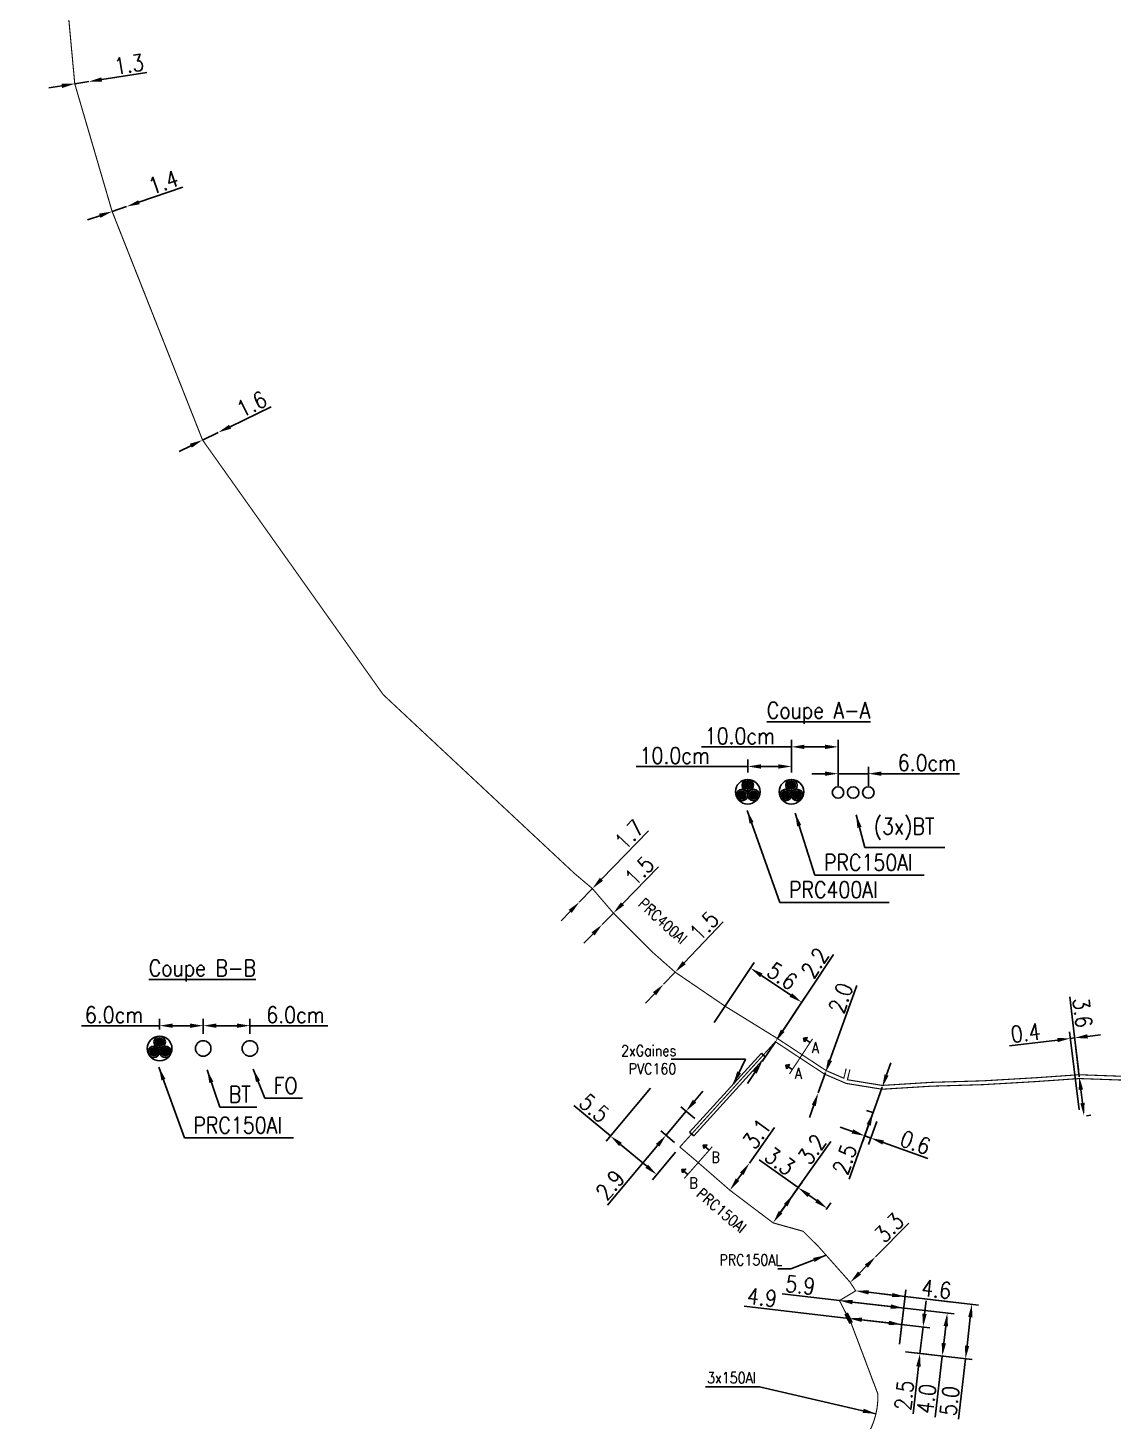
# Model space of a CAD drawing. Header units: millimetres. Extents: x 113190 to 114000, y 149000 to 149995.
# Drawn here: x 113743.1 to 113842.7, y 149480.8 to 149608.7 of the extents above; entities that cross this region are included whole.
import ezdxf
from ezdxf.enums import TextEntityAlignment as Align

# ---------------------------------------------------------------- set-up
doc = ezdxf.new("R2010")
doc.units = ezdxf.units.MM
doc.header["$PDMODE"] = 34
doc.layers.get('0').update_dxf_attribs({"linetype": 'CONTINUOUS'})
doc.layers.get('DEFPOINTS').update_dxf_attribs({"linetype": 'CONTINUOUS'})
for name, color, linetype in [('M_130', 3, 'M_ST_15'), ('M_300', 7, 'CONTINUOUS'), ('M_400', 7, 'CONTINUOUS'), ('M_900', 7, 'CONTINUOUS')]:
    doc.layers.add(name, color=color, linetype=linetype)
doc.styles.get("Standard").update_dxf_attribs({"font": 'romans.shx', "width": 0.85})
doc.linetypes.add('M_ST_15', pattern='A,5,-0.3,["XX",Standard,S=1,R=0,X=0,Y=-0.5],-2.5', length=7.8)
doc.dimstyles.get("Standard").update_dxf_attribs({"dimtxt": 1.5, "dimasz": 1.2, "dimexe": 0.625, "dimexo": 0.625, "dimgap": 0.25, "dimtad": 1, "dimdec": 1, "dimzin": 0, "dimdsep": 46, "dimtxsty": 'Standard', "dimcen": -0.5, "dimadec": 0, "dimazin": 0, "dimtfac": 1, "dimtdec": 1, "dimtmove": 0, "dimatfit": 3, "dimfxl": 0, "dimtolj": 1, "dimtzin": 0, "dimarcsym": 0})

# ---------------------------------------------------------------- blocks, each defined once
blk = doc.blocks.new('*D41')
at = {"layer": 'DEFPOINTS', "color": 0, "linetype": 'Continuous', "transparency": 16777216}
for p in [(113760.57, 149571.55), (113760.57, 149571.55), (113759.13, 149570.85)]:
    blk.add_point(p, dxfattribs=at)
at = {"layer": 'M_130', "color": 0, "linetype": 'Continuous', "lineweight": -2, "transparency": 16777216}
for p, q in [((113761.65, 149572.07), (113765.42, 149573.9)), ((113759.13, 149570.85), (113760.57, 149571.55)), ((113758.05, 149570.33), (113756.97, 149569.81))]:
    blk.add_line(p, q, dxfattribs=at)
at = {"layer": 'M_130', "color": 0, "linetype": 'Continuous', "transparency": 16777216}
for points in [[(113761.56, 149572.25), (113761.74, 149571.89), (113760.57, 149571.55)], [(113757.96, 149570.51), (113758.14, 149570.15), (113759.13, 149570.85)]]:
    blk.add_solid(points, dxfattribs=at)
at = {"layer": 'M_130', "color": 0, "linetype": 'Continuous', "transparency": 16777216, "insert": (113763.64, 149574.15), "char_height": 1.5, "attachment_point": 5, "rotation": 25.8094}
blk.add_mtext('\\A1;1.6', dxfattribs=at)
blk = doc.blocks.new('*D42')
at = {"layer": 'DEFPOINTS', "color": 0, "linetype": 'Continuous', "transparency": 16777216}
for p in [(113750.83, 149591.82), (113752.16, 149592.27), (113752.16, 149592.27)]:
    blk.add_point(p, dxfattribs=at)
at = {"layer": 'M_130', "color": 0, "linetype": 'Continuous', "lineweight": -2, "transparency": 16777216}
for p, q in [((113753.29, 149592.66), (113757.31, 149594.05)), ((113750.83, 149591.82), (113752.16, 149592.27)), ((113749.7, 149591.43), (113748.56, 149591.04))]:
    blk.add_line(p, q, dxfattribs=at)
at = {"layer": 'M_130', "color": 0, "linetype": 'Continuous', "transparency": 16777216}
for points in [[(113749.63, 149591.62), (113749.76, 149591.24), (113750.83, 149591.82)], [(113753.23, 149592.85), (113753.36, 149592.48), (113752.16, 149592.27)]]:
    blk.add_solid(points, dxfattribs=at)
at = {"layer": 'M_130', "color": 0, "linetype": 'Continuous', "transparency": 16777216, "insert": (113755.54, 149594.5), "char_height": 1.5, "attachment_point": 5, "rotation": 19.0045}
blk.add_mtext('\\A1;1.4', dxfattribs=at)
blk = doc.blocks.new('*D43')
at = {"layer": 'DEFPOINTS', "color": 0, "linetype": 'Continuous', "transparency": 16777216}
for p in [(113747.4, 149603.53), (113748.68, 149603.73), (113748.68, 149603.73)]:
    blk.add_point(p, dxfattribs=at)
at = {"layer": 'M_130', "color": 0, "linetype": 'Continuous', "lineweight": -2, "transparency": 16777216}
for p, q in [((113749.87, 149603.92), (113754.01, 149604.56)), ((113746.21, 149603.35), (113745.03, 149603.17)), ((113747.4, 149603.53), (113748.68, 149603.73))]:
    blk.add_line(p, q, dxfattribs=at)
at = {"layer": 'M_130', "color": 0, "linetype": 'Continuous', "transparency": 16777216}
for points in [[(113746.18, 149603.55), (113746.24, 149603.15), (113747.4, 149603.53)], [(113749.84, 149604.12), (113749.9, 149603.72), (113748.68, 149603.73)]]:
    blk.add_solid(points, dxfattribs=at)
at = {"layer": 'M_130', "color": 0, "linetype": 'Continuous', "transparency": 16777216, "insert": (113752.38, 149605.32), "char_height": 1.5, "attachment_point": 5, "rotation": 8.8401}
blk.add_mtext('\\A1;1.3', dxfattribs=at)
blk = doc.blocks.new('M_300_03')
at = {"color": 0, "linetype": 'Continuous'}
blk.add_solid([(-1, 0.375), (-1, -0.375), (1, 0.375), (1, -0.375)], dxfattribs=at)
at = {"color": 0, "linetype": 'Continuous', "width": 0.75, "flags": 3}
for tag, p in [('DEF_LEG', (0, -5)), ('DEF_COUP', (0, -7.5)), ('DEF_TYPE', (0, -10))]:
    blk.add_attdef(tag, text='', height=1.2, dxfattribs=at).set_placement(p, align=Align.MIDDLE)
blk = doc.blocks.new('*D133')
at = {"layer": 'DEFPOINTS', "color": 0, "linetype": 'Continuous', "transparency": 16777216}
for p in [(113839.6, 149512.44), (113839.65, 149508.79), (113840.04, 149508.84)]:
    blk.add_point(p, dxfattribs=at)
at = {"layer": 'M_130', "color": 0, "linetype": 'Continuous', "lineweight": -2, "transparency": 16777216}
for p, q in [((113839.6, 149512.44), (113838.72, 149519.76)), ((113839.9, 149510.03), (113839.75, 149511.25)), ((113840.27, 149508.86), (113840.66, 149508.91))]:
    blk.add_line(p, q, dxfattribs=at)
at = {"layer": 'M_130', "color": 0, "linetype": 'Continuous', "transparency": 16777216}
for points in [[(113839.95, 149511.27), (113839.55, 149511.23), (113839.6, 149512.44)], [(113840.09, 149510.05), (113839.7, 149510), (113840.04, 149508.84)]]:
    blk.add_solid(points, dxfattribs=at)
at = {"layer": 'M_130', "color": 0, "linetype": 'Continuous', "transparency": 16777216, "insert": (113839.9, 149518.31), "char_height": 1.5, "attachment_point": 5, "rotation": 276.8961}
blk.add_mtext('\\A1;3.6', dxfattribs=at)
blk = doc.blocks.new('*D134')
at = {"layer": 'DEFPOINTS', "color": 0, "linetype": 'Continuous', "transparency": 16777216}
for p in [(113838.78, 149515.95), (113839.6, 149512.44), (113839.65, 149508.79)]:
    blk.add_point(p, dxfattribs=at)
at = {"layer": 'M_130', "color": 0, "linetype": 'Continuous', "lineweight": -2, "transparency": 16777216}
for p, q in [((113839.58, 149509.41), (113838.71, 149516.57)), ((113839.53, 149513.06), (113839.1, 149516.62)), ((113837.59, 149515.8), (113833.19, 149515.27)), ((113839.17, 149516), (113838.78, 149515.95)), ((113840.37, 149516.14), (113841.56, 149516.28))]:
    blk.add_line(p, q, dxfattribs=at)
at = {"layer": 'M_130', "color": 0, "linetype": 'Continuous', "transparency": 16777216}
for points in [[(113837.57, 149516), (113837.62, 149515.61), (113838.78, 149515.95)], [(113840.34, 149516.34), (113840.39, 149515.94), (113839.17, 149516)]]:
    blk.add_solid(points, dxfattribs=at)
at = {"layer": 'M_130', "color": 0, "linetype": 'Continuous', "transparency": 16777216, "insert": (113834.68, 149516.46), "char_height": 1.5, "attachment_point": 5, "rotation": 6.8961}
blk.add_mtext('\\A1;0.4', dxfattribs=at)
blk = doc.blocks.new('*D135')
at = {"layer": 'DEFPOINTS', "color": 0, "linetype": 'Continuous', "transparency": 16777216}
for p in [(113821.51, 149511.47), (113820.67, 149509.14), (113821.24, 149508.94)]:
    blk.add_point(p, dxfattribs=at)
at = {"layer": 'M_130', "color": 0, "linetype": 'Continuous', "lineweight": -2, "transparency": 16777216}
for p, q in [((113821.91, 149512.6), (113822.32, 149513.72)), ((113821.51, 149511.47), (113820.67, 149509.14)), ((113820.65, 149509.15), (113820.08, 149509.35)), ((113820.27, 149508.01), (113818.48, 149503.03))]:
    blk.add_line(p, q, dxfattribs=at)
at = {"layer": 'M_130', "color": 0, "linetype": 'Continuous', "transparency": 16777216}
for points in [[(113821.73, 149512.66), (113822.1, 149512.53), (113821.51, 149511.47)], [(113820.08, 149508.08), (113820.46, 149507.94), (113820.67, 149509.14)]]:
    blk.add_solid(points, dxfattribs=at)
at = {"layer": 'M_130', "color": 0, "linetype": 'Continuous', "transparency": 16777216, "insert": (113818.07, 149504.86), "char_height": 1.5, "attachment_point": 5, "rotation": 70.2472}
blk.add_mtext('\\A1;2.5', dxfattribs=at)
blk = doc.blocks.new('*D136')
at = {"layer": 'DEFPOINTS', "color": 0, "linetype": 'Continuous', "transparency": 16777216}
for p in [(113821.51, 149511.47), (113821.23, 149508.92), (113819.91, 149507.01)]:
    blk.add_point(p, dxfattribs=at)
at = {"layer": 'M_130', "color": 0, "linetype": 'Continuous', "lineweight": -2, "transparency": 16777216}
for p, q in [((113821.3, 149510.88), (113819.7, 149506.42)), ((113818.78, 149507.42), (113817.65, 149507.82)), ((113821.02, 149508.34), (113820.26, 149506.22)), ((113819.91, 149507.01), (113820.47, 149506.81)), ((113821.6, 149506.4), (113825.71, 149504.93))]:
    blk.add_line(p, q, dxfattribs=at)
at = {"layer": 'M_130', "color": 0, "linetype": 'Continuous', "transparency": 16777216}
for points in [[(113818.85, 149507.61), (113818.71, 149507.23), (113819.91, 149507.01)], [(113821.67, 149506.59), (113821.53, 149506.22), (113820.47, 149506.81)]]:
    blk.add_solid(points, dxfattribs=at)
at = {"layer": 'M_130', "color": 0, "linetype": 'Continuous', "transparency": 16777216, "insert": (113824.56, 149506.4), "char_height": 1.5, "attachment_point": 5, "rotation": 340.2472}
blk.add_mtext('\\A1;0.6', dxfattribs=at)
blk = doc.blocks.new('*D137')
at = {"layer": 'DEFPOINTS', "color": 0, "linetype": 'Continuous', "transparency": 16777216}
for p in [(113814.12, 149519.27), (113805.76, 149516.89), (113811.71, 149515.65)]:
    blk.add_point(p, dxfattribs=at)
at = {"layer": 'M_130', "color": 0, "linetype": 'Continuous', "lineweight": -2, "transparency": 16777216}
for p, q in [((113806.1, 149517.41), (113809.77, 149522.92)), ((113810.42, 149521.73), (113813.13, 149519.93)), ((113812.06, 149516.17), (113814.47, 149519.79))]:
    blk.add_line(p, q, dxfattribs=at)
at = {"layer": 'M_130', "color": 0, "linetype": 'Continuous', "transparency": 16777216}
for points in [[(113810.54, 149521.9), (113810.31, 149521.57), (113809.43, 149522.4)], [(113813.24, 149520.1), (113813.01, 149519.77), (113814.12, 149519.27)]]:
    blk.add_solid(points, dxfattribs=at)
at = {"layer": 'M_130', "color": 0, "linetype": 'Continuous', "transparency": 16777216, "insert": (113812.33, 149521.67), "char_height": 1.5, "attachment_point": 5, "rotation": 326.3112}
blk.add_mtext('\\A1;5.6', dxfattribs=at)
blk = doc.blocks.new('*D138')
at = {"layer": 'DEFPOINTS', "color": 0, "linetype": 'Continuous', "transparency": 16777216}
for p in [(113811.71, 149515.65), (113810.49, 149513.82), (113810.49, 149513.82)]:
    blk.add_point(p, dxfattribs=at)
at = {"layer": 'M_130', "color": 0, "linetype": 'Continuous', "lineweight": -2, "transparency": 16777216}
for p, q in [((113812.38, 149516.65), (113817.04, 149523.65)), ((113810.49, 149513.82), (113811.71, 149515.65)), ((113809.83, 149512.82), (113809.16, 149511.82))]:
    blk.add_line(p, q, dxfattribs=at)
at = {"layer": 'M_130', "color": 0, "linetype": 'Continuous', "transparency": 16777216}
for points in [[(113812.21, 149516.76), (113812.54, 149516.54), (113811.71, 149515.65)], [(113809.66, 149512.93), (113809.99, 149512.71), (113810.49, 149513.82)]]:
    blk.add_solid(points, dxfattribs=at)
at = {"layer": 'M_130', "color": 0, "linetype": 'Continuous', "transparency": 16777216, "insert": (113815.33, 149522.88), "char_height": 1.5, "attachment_point": 5, "rotation": 56.3112}
blk.add_mtext('\\A1;2.2', dxfattribs=at)
blk = doc.blocks.new('*D139')
at = {"layer": 'DEFPOINTS', "color": 0, "linetype": 'Continuous', "transparency": 16777216}
for p in [(113803.51, 149509.27), (113804.79, 149508.2), (113802.94, 149505.99)]:
    blk.add_point(p, dxfattribs=at)
at = {"layer": 'M_130', "color": 0, "linetype": 'Continuous', "lineweight": -2, "transparency": 16777216}
for p, q in [((113804.28, 149510.19), (113805.05, 149511.11)), ((113803.51, 149509.27), (113801.66, 149507.06)), ((113804.31, 149508.6), (113803.03, 149509.67)), ((113802.46, 149506.39), (113801.18, 149507.46)), ((113800.89, 149506.14), (113796.31, 149500.66))]:
    blk.add_line(p, q, dxfattribs=at)
at = {"layer": 'M_130', "color": 0, "linetype": 'Continuous', "transparency": 16777216}
for points in [[(113804.13, 149510.32), (113804.44, 149510.06), (113803.51, 149509.27)], [(113800.74, 149506.27), (113801.05, 149506.01), (113801.66, 149507.06)]]:
    blk.add_solid(points, dxfattribs=at)
at = {"layer": 'M_130', "color": 0, "linetype": 'Continuous', "transparency": 16777216, "insert": (113796.54, 149502.5), "char_height": 1.5, "attachment_point": 5, "rotation": 50.0639}
blk.add_mtext('\\A1;2.9', dxfattribs=at)
blk = doc.blocks.new('*D140')
at = {"layer": 'DEFPOINTS', "color": 0, "linetype": 'Continuous', "transparency": 16777216}
for p in [(113800.65, 149511.87), (113802.94, 149505.99), (113800.82, 149503.45)]:
    blk.add_point(p, dxfattribs=at)
at = {"layer": 'M_130', "color": 0, "linetype": 'Continuous', "lineweight": -2, "transparency": 16777216}
for p, q in [((113800.25, 149511.39), (113796.17, 149506.52)), ((113796.57, 149507), (113793.22, 149509.81)), ((113799.9, 149504.22), (113797.49, 149506.23)), ((113802.54, 149505.51), (113800.42, 149502.97))]:
    blk.add_line(p, q, dxfattribs=at)
at = {"layer": 'M_130', "color": 0, "linetype": 'Continuous', "transparency": 16777216}
for points in [[(113797.62, 149506.38), (113797.36, 149506.08), (113796.57, 149507)], [(113800.02, 149504.37), (113799.77, 149504.07), (113800.82, 149503.45)]]:
    blk.add_solid(points, dxfattribs=at)
at = {"layer": 'M_130', "color": 0, "linetype": 'Continuous', "transparency": 16777216, "insert": (113795.08, 149509.56), "char_height": 1.5, "attachment_point": 5, "rotation": 320.0639}
blk.add_mtext('\\A1;5.5', dxfattribs=at)
blk = doc.blocks.new('*D141')
at = {"layer": 'DEFPOINTS', "color": 0, "linetype": 'Continuous', "transparency": 16777216}
for p in [(113809.32, 149504.51), (113809.32, 149504.51), (113807.54, 149502.02)]:
    blk.add_point(p, dxfattribs=at)
at = {"layer": 'M_130', "color": 0, "linetype": 'Continuous', "lineweight": -2, "transparency": 16777216}
for p, q in [((113809.32, 149504.51), (113811.64, 149507.77)), ((113808.24, 149503), (113808.62, 149503.53))]:
    blk.add_line(p, q, dxfattribs=at)
at = {"layer": 'M_130', "color": 0, "linetype": 'Continuous', "transparency": 16777216}
for points in [[(113808.46, 149503.65), (113808.78, 149503.42), (113809.32, 149504.51)], [(113808.07, 149503.11), (113808.4, 149502.88), (113807.54, 149502.02)]]:
    blk.add_solid(points, dxfattribs=at)
at = {"layer": 'M_130', "color": 0, "linetype": 'Continuous', "transparency": 16777216, "insert": (113810.01, 149507.21), "char_height": 1.5, "attachment_point": 5, "rotation": 54.5334}
blk.add_mtext('\\A1;3.1', dxfattribs=at)
blk = doc.blocks.new('*D142')
at = {"layer": 'DEFPOINTS', "color": 0, "linetype": 'Continuous', "transparency": 16777216}
for p in [(113813.35, 149501.64), (113813.35, 149501.64), (113811.5, 149499.03)]:
    blk.add_point(p, dxfattribs=at)
at = {"layer": 'M_130', "color": 0, "linetype": 'Continuous', "lineweight": -2, "transparency": 16777216}
for p, q in [((113813.35, 149501.64), (113816.81, 149506.49)), ((113812.19, 149500.01), (113812.65, 149500.66))]:
    blk.add_line(p, q, dxfattribs=at)
at = {"layer": 'M_130', "color": 0, "linetype": 'Continuous', "transparency": 16777216}
for points in [[(113812.49, 149500.77), (113812.82, 149500.54), (113813.35, 149501.64)], [(113812.03, 149500.13), (113812.35, 149499.89), (113811.5, 149499.03)]]:
    blk.add_solid(points, dxfattribs=at)
at = {"layer": 'M_130', "color": 0, "linetype": 'Continuous', "transparency": 16777216, "insert": (113815.07, 149505.78), "char_height": 1.5, "attachment_point": 5, "rotation": 54.5334}
blk.add_mtext('\\A1;3.2', dxfattribs=at)
blk = doc.blocks.new('*D143')
at = {"layer": 'DEFPOINTS', "color": 0, "linetype": 'Continuous', "transparency": 16777216}
for p in [(113813.8, 149502.26), (113816.01, 149499.76), (113811.5, 149499.03)]:
    blk.add_point(p, dxfattribs=at)
at = {"layer": 'M_130', "color": 0, "linetype": 'Continuous', "lineweight": -2, "transparency": 16777216}
for p, q in [((113813.8, 149502.26), (113810.23, 149504.8)), ((113811.86, 149499.54), (113814.16, 149502.77)), ((113815.47, 149501.07), (113814.77, 149501.57)), ((113816.38, 149500.27), (113816.81, 149500.88))]:
    blk.add_line(p, q, dxfattribs=at)
at = {"layer": 'M_130', "color": 0, "linetype": 'Continuous', "transparency": 16777216}
for points in [[(113814.89, 149501.73), (113814.66, 149501.4), (113813.8, 149502.26)], [(113815.59, 149501.23), (113815.36, 149500.9), (113816.45, 149500.37)]]:
    blk.add_solid(points, dxfattribs=at)
at = {"layer": 'M_130', "color": 0, "linetype": 'Continuous', "transparency": 16777216, "insert": (113812.11, 149504.69), "char_height": 1.5, "attachment_point": 5, "rotation": 324.5334}
blk.add_mtext('\\A1;3.3', dxfattribs=at)
blk = doc.blocks.new('*D144')
at = {"layer": 'DEFPOINTS', "color": 0, "linetype": 'Continuous', "transparency": 16777216}
for p in [(113818.44, 149490.27), (113823.31, 149489.71), (113823.03, 149487.27)]:
    blk.add_point(p, dxfattribs=at)
at = {"layer": 'M_300', "color": 0, "linetype": 'Continuous', "lineweight": -2, "transparency": 16777216}
for p, q in [((113818.44, 149490.27), (113808.83, 149491.39)), ((113822.12, 149489.85), (113819.63, 149490.14)), ((113823.1, 149487.89), (113823.39, 149490.33))]:
    blk.add_line(p, q, dxfattribs=at)
at = {"layer": 'M_300', "color": 0, "linetype": 'Continuous', "transparency": 16777216}
for points in [[(113819.66, 149490.33), (113819.61, 149489.94), (113818.44, 149490.27)], [(113822.14, 149490.05), (113822.1, 149489.65), (113823.31, 149489.71)]]:
    blk.add_solid(points, dxfattribs=at)
at = {"layer": 'M_300', "color": 0, "linetype": 'Continuous', "transparency": 16777216, "insert": (113810.49, 149492.2), "char_height": 1.5, "attachment_point": 5, "rotation": 353.3766}
blk.add_mtext('\\A1;4.9', dxfattribs=at)
blk = doc.blocks.new('*D145')
at = {"layer": 'DEFPOINTS', "color": 0, "linetype": 'Continuous', "transparency": 16777216}
for p in [(113818.44, 149490.27), (113825.26, 149489.48), (113823.03, 149487.27)]:
    blk.add_point(p, dxfattribs=at)
at = {"layer": 'M_300', "color": 0, "linetype": 'Continuous', "lineweight": -2, "transparency": 16777216}
for p, q in [((113825.4, 149490.67), (113825.54, 149491.87)), ((113819.06, 149490.2), (113825.88, 149489.41)), ((113825.26, 149489.48), (113824.98, 149487.05)), ((113823.65, 149487.2), (113825.6, 149486.97)), ((113824.84, 149485.85), (113824.34, 149481.51))]:
    blk.add_line(p, q, dxfattribs=at)
at = {"layer": 'M_300', "color": 0, "linetype": 'Continuous', "transparency": 16777216}
for points in [[(113825.2, 149490.7), (113825.6, 149490.65), (113825.26, 149489.48)], [(113824.64, 149485.88), (113825.04, 149485.83), (113824.98, 149487.05)]]:
    blk.add_solid(points, dxfattribs=at)
at = {"layer": 'M_300', "color": 0, "linetype": 'Continuous', "transparency": 16777216, "insert": (113823.53, 149483.2), "char_height": 1.5, "attachment_point": 5, "rotation": 83.3766}
blk.add_mtext('\\A1;2.5', dxfattribs=at)
blk = doc.blocks.new('*D146')
at = {"layer": 'DEFPOINTS', "color": 0, "linetype": 'Continuous', "transparency": 16777216}
for p in [(113820.9, 149495.91), (113820.9, 149495.91), (113818.58, 149493.57)]:
    blk.add_point(p, dxfattribs=at)
at = {"layer": 'M_130', "color": 0, "linetype": 'Continuous', "lineweight": -2, "transparency": 16777216}
for p, q in [((113820.9, 149495.91), (113823.97, 149499.01)), ((113819.43, 149494.42), (113820.05, 149495.06))]:
    blk.add_line(p, q, dxfattribs=at)
at = {"layer": 'M_130', "color": 0, "linetype": 'Continuous', "transparency": 16777216}
for points in [[(113819.91, 149495.2), (113820.2, 149494.91), (113820.9, 149495.91)], [(113819.29, 149494.57), (113819.57, 149494.28), (113818.58, 149493.57)]]:
    blk.add_solid(points, dxfattribs=at)
at = {"layer": 'M_130', "color": 0, "linetype": 'Continuous', "transparency": 16777216, "insert": (113822.15, 149498.59), "char_height": 1.5, "attachment_point": 5, "rotation": 45.2867}
blk.add_mtext('\\A1;3.3', dxfattribs=at)
blk = doc.blocks.new('*D147')
at = {"layer": 'DEFPOINTS', "color": 0, "linetype": 'Continuous', "transparency": 16777216}
for p in [(113817.59, 149491.9), (113823.49, 149491.21), (113823.03, 149487.27)]:
    blk.add_point(p, dxfattribs=at)
at = {"layer": 'M_130', "color": 0, "linetype": 'Continuous', "lineweight": -2, "transparency": 16777216}
for p, q in [((113817.59, 149491.9), (113812.34, 149492.51)), ((113822.3, 149491.35), (113818.78, 149491.76)), ((113823.1, 149487.89), (113823.56, 149491.83))]:
    blk.add_line(p, q, dxfattribs=at)
at = {"layer": 'M_130', "color": 0, "linetype": 'Continuous', "transparency": 16777216}
for points in [[(113818.81, 149491.96), (113818.76, 149491.56), (113817.59, 149491.9)], [(113822.32, 149491.55), (113822.27, 149491.15), (113823.49, 149491.21)]]:
    blk.add_solid(points, dxfattribs=at)
at = {"layer": 'M_130', "color": 0, "linetype": 'Continuous', "transparency": 16777216, "insert": (113814, 149493.32), "char_height": 1.5, "attachment_point": 5, "rotation": 353.3766}
blk.add_mtext('\\A1;5.9', dxfattribs=at)
blk = doc.blocks.new('*D148')
at = {"layer": 'DEFPOINTS', "color": 0, "linetype": 'Continuous', "transparency": 16777216}
for p in [(113817.59, 149491.9), (113827.49, 149490.75), (113823.03, 149487.27)]:
    blk.add_point(p, dxfattribs=at)
at = {"layer": 'M_130', "color": 0, "linetype": 'Continuous', "lineweight": -2, "transparency": 16777216}
for p, q in [((113818.21, 149491.82), (113828.11, 149490.67)), ((113827.35, 149489.55), (113827.17, 149488)), ((113823.65, 149487.2), (113827.65, 149486.74)), ((113827.03, 149486.81), (113826.38, 149481.2))]:
    blk.add_line(p, q, dxfattribs=at)
at = {"layer": 'M_130', "color": 0, "linetype": 'Continuous', "transparency": 16777216}
for points in [[(113827.15, 149489.58), (113827.55, 149489.53), (113827.49, 149490.75)], [(113826.97, 149488.02), (113827.37, 149487.98), (113827.03, 149486.81)]]:
    blk.add_solid(points, dxfattribs=at)
at = {"layer": 'M_130', "color": 0, "linetype": 'Continuous', "transparency": 16777216, "insert": (113825.57, 149482.89), "char_height": 1.5, "attachment_point": 5, "rotation": 83.3766}
blk.add_mtext('\\A1;4.0', dxfattribs=at)
blk = doc.blocks.new('*D149')
at = {"layer": 'DEFPOINTS', "color": 0, "linetype": 'Continuous', "transparency": 16777216}
for p in [(113819.08, 149492.79), (113823.61, 149492.27), (113823.03, 149487.27)]:
    blk.add_point(p, dxfattribs=at)
at = {"layer": 'M_130', "color": 0, "linetype": 'Continuous', "lineweight": -2, "transparency": 16777216}
for p, q in [((113820.27, 149492.66), (113822.42, 149492.41)), ((113823.1, 149487.89), (113823.68, 149492.89)), ((113823.61, 149492.27), (113827.95, 149491.76))]:
    blk.add_line(p, q, dxfattribs=at)
at = {"layer": 'M_130', "color": 0, "linetype": 'Continuous', "transparency": 16777216}
for points in [[(113820.29, 149492.85), (113820.25, 149492.46), (113819.08, 149492.79)], [(113822.44, 149492.6), (113822.4, 149492.21), (113823.61, 149492.27)]]:
    blk.add_solid(points, dxfattribs=at)
at = {"layer": 'M_130', "color": 0, "linetype": 'Continuous', "transparency": 16777216, "insert": (113826.49, 149492.94), "char_height": 1.5, "attachment_point": 5, "rotation": 353.3766}
blk.add_mtext('\\A1;4.6', dxfattribs=at)
blk = doc.blocks.new('*D150')
at = {"layer": 'DEFPOINTS', "color": 0, "linetype": 'Continuous', "transparency": 16777216}
for p in [(113819.08, 149492.79), (113829.74, 149491.56), (113823.03, 149487.27)]:
    blk.add_point(p, dxfattribs=at)
at = {"layer": 'M_130', "color": 0, "linetype": 'Continuous', "lineweight": -2, "transparency": 16777216}
for p, q in [((113819.7, 149492.72), (113830.36, 149491.48)), ((113829.6, 149490.36), (113829.3, 149487.75)), ((113823.65, 149487.2), (113829.78, 149486.49)), ((113829.16, 149486.56), (113828.51, 149481.01))]:
    blk.add_line(p, q, dxfattribs=at)
at = {"layer": 'M_130', "color": 0, "linetype": 'Continuous', "transparency": 16777216}
for points in [[(113829.4, 149490.39), (113829.8, 149490.34), (113829.74, 149491.56)], [(113829.1, 149487.78), (113829.5, 149487.73), (113829.16, 149486.56)]]:
    blk.add_solid(points, dxfattribs=at)
at = {"layer": 'M_130', "color": 0, "linetype": 'Continuous', "transparency": 16777216, "insert": (113827.7, 149482.7), "char_height": 1.5, "attachment_point": 5, "rotation": 83.3766}
blk.add_mtext('\\A1;5.0', dxfattribs=at)
blk = doc.blocks.new('*D155')
at = {"layer": 'DEFPOINTS', "color": 0, "linetype": 'Continuous', "transparency": 16777216}
for p in [(113816.31, 149512.82), (113815.64, 149510.95), (113815.64, 149510.95)]:
    blk.add_point(p, dxfattribs=at)
at = {"layer": 'M_130', "color": 0, "linetype": 'Continuous', "lineweight": -2, "transparency": 16777216}
for p, q in [((113816.72, 149513.95), (113819.18, 149520.81)), ((113815.64, 149510.95), (113816.31, 149512.82)), ((113815.23, 149509.82), (113814.83, 149508.69))]:
    blk.add_line(p, q, dxfattribs=at)
at = {"layer": 'M_130', "color": 0, "linetype": 'Continuous', "transparency": 16777216}
for points in [[(113816.53, 149514.02), (113816.91, 149513.88), (113816.31, 149512.82)], [(113815.05, 149509.88), (113815.42, 149509.75), (113815.64, 149510.95)]]:
    blk.add_solid(points, dxfattribs=at)
at = {"layer": 'M_130', "color": 0, "linetype": 'Continuous', "transparency": 16777216, "insert": (113817.71, 149519.66), "char_height": 1.5, "attachment_point": 5, "rotation": 70.2472}
blk.add_mtext('\\A1;2.0', dxfattribs=at)
blk = doc.blocks.new('*D156')
at = {"layer": 'DEFPOINTS', "color": 0, "linetype": 'Continuous', "transparency": 16777216}
for p in [(113802.51, 149522.03), (113801.44, 149520.92), (113801.44, 149520.92)]:
    blk.add_point(p, dxfattribs=at)
at = {"layer": 'M_130', "color": 0, "linetype": 'Continuous', "lineweight": -2, "transparency": 16777216}
for p, q in [((113803.34, 149522.9), (113806.93, 149526.66)), ((113801.44, 149520.92), (113802.51, 149522.03)), ((113800.62, 149520.05), (113799.79, 149519.18))]:
    blk.add_line(p, q, dxfattribs=at)
at = {"layer": 'M_130', "color": 0, "linetype": 'Continuous', "transparency": 16777216}
for points in [[(113803.19, 149523.04), (113803.48, 149522.76), (113802.51, 149522.03)], [(113800.47, 149520.19), (113800.76, 149519.91), (113801.44, 149520.92)]]:
    blk.add_solid(points, dxfattribs=at)
at = {"layer": 'M_130', "color": 0, "linetype": 'Continuous', "transparency": 16777216, "insert": (113805.17, 149526.27), "char_height": 1.5, "attachment_point": 5, "rotation": 46.3095}
blk.add_mtext('\\A1;1.5', dxfattribs=at)
blk = doc.blocks.new('*D157')
at = {"layer": 'DEFPOINTS', "color": 0, "linetype": 'Continuous', "transparency": 16777216}
for p in [(113796.84, 149527.45), (113795.81, 149526.4), (113795.81, 149526.4)]:
    blk.add_point(p, dxfattribs=at)
at = {"layer": 'M_130', "color": 0, "linetype": 'Continuous', "lineweight": -2, "transparency": 16777216}
for p, q in [((113797.68, 149528.3), (113800.99, 149531.69)), ((113795.81, 149526.4), (113796.84, 149527.45)), ((113794.98, 149525.54), (113794.14, 149524.69))]:
    blk.add_line(p, q, dxfattribs=at)
at = {"layer": 'M_130', "color": 0, "linetype": 'Continuous', "transparency": 16777216}
for points in [[(113797.53, 149528.44), (113797.82, 149528.16), (113796.84, 149527.45)], [(113794.83, 149525.68), (113795.12, 149525.4), (113795.81, 149526.4)]]:
    blk.add_solid(points, dxfattribs=at)
at = {"layer": 'M_130', "color": 0, "linetype": 'Continuous', "transparency": 16777216, "insert": (113799.23, 149531.32), "char_height": 1.5, "attachment_point": 5, "rotation": 45.6268}
blk.add_mtext('\\A1;1.5', dxfattribs=at)
blk = doc.blocks.new('*D158')
at = {"layer": 'DEFPOINTS', "color": 0, "linetype": 'Continuous', "transparency": 16777216}
for p in [(113794.91, 149529.7), (113793.71, 149528.46), (113793.71, 149528.46)]:
    blk.add_point(p, dxfattribs=at)
at = {"layer": 'M_130', "color": 0, "linetype": 'Continuous', "lineweight": -2, "transparency": 16777216}
for p, q in [((113795.75, 149530.56), (113800.06, 149535.01)), ((113793.71, 149528.46), (113794.91, 149529.7)), ((113792.87, 149527.6), (113792.04, 149526.74))]:
    blk.add_line(p, q, dxfattribs=at)
at = {"layer": 'M_130', "color": 0, "linetype": 'Continuous', "transparency": 16777216}
for points in [[(113795.6, 149530.7), (113795.89, 149530.42), (113794.91, 149529.7)], [(113792.73, 149527.74), (113793.02, 149527.46), (113793.71, 149528.46)]]:
    blk.add_solid(points, dxfattribs=at)
at = {"layer": 'M_130', "color": 0, "linetype": 'Continuous', "transparency": 16777216, "insert": (113798.3, 149534.64), "char_height": 1.5, "attachment_point": 5, "rotation": 45.8942}
blk.add_mtext('\\A1;1.7', dxfattribs=at)
blk = doc.blocks.new('*D160')
at = {"layer": 'DEFPOINTS', "color": 0, "linetype": 'Continuous', "transparency": 16777216}
for p in [(113809.18, 149540.9), (113809.18, 149539.71), (113813.18, 149539.71)]:
    blk.add_point(p, dxfattribs=at)
at = {"layer": 'M_900', "color": 0, "linetype": 'Continuous', "lineweight": -2, "transparency": 16777216}
for p, q in [((113809.18, 149540.9), (113798.94, 149540.9)), ((113809.18, 149540.34), (113809.18, 149541.53)), ((113811.98, 149540.9), (113810.38, 149540.9)), ((113813.18, 149540.34), (113813.18, 149541.53))]:
    blk.add_line(p, q, dxfattribs=at)
at = {"layer": 'M_900', "color": 0, "linetype": 'Continuous', "transparency": 16777216}
for points in [[(113810.38, 149541.1), (113810.38, 149540.7), (113809.18, 149540.9)], [(113811.98, 149541.1), (113811.98, 149540.7), (113813.18, 149540.9)]]:
    blk.add_solid(points, dxfattribs=at)
at = {"layer": 'M_900', "color": 0, "linetype": 'Continuous', "transparency": 16777216, "insert": (113802.47, 149541.9), "char_height": 1.5, "attachment_point": 5}
blk.add_mtext('\\A1;10.0cm', dxfattribs=at)
blk = doc.blocks.new('*D161')
at = {"layer": 'DEFPOINTS', "color": 0, "linetype": 'Continuous', "transparency": 16777216}
for p in [(113813.18, 149542.7), (113813.18, 149539.71), (113817.46, 149539.04)]:
    blk.add_point(p, dxfattribs=at)
at = {"layer": 'M_900', "color": 0, "linetype": 'Continuous', "lineweight": -2, "transparency": 16777216}
for p, q in [((113813.18, 149540.34), (113813.18, 149543.33)), ((113817.46, 149539.66), (113817.46, 149543.33)), ((113813.18, 149542.7), (113804.93, 149542.7)), ((113816.26, 149542.7), (113814.38, 149542.7))]:
    blk.add_line(p, q, dxfattribs=at)
at = {"layer": 'M_900', "color": 0, "linetype": 'Continuous', "transparency": 16777216}
for points in [[(113814.38, 149542.9), (113814.38, 149542.5), (113813.18, 149542.7)], [(113816.26, 149542.9), (113816.26, 149542.5), (113817.46, 149542.7)]]:
    blk.add_solid(points, dxfattribs=at)
at = {"layer": 'M_900', "color": 0, "linetype": 'Continuous', "transparency": 16777216, "insert": (113808.45, 149543.7), "char_height": 1.5, "attachment_point": 5}
blk.add_mtext('\\A1;10.0cm', dxfattribs=at)
blk = doc.blocks.new('*D162')
at = {"layer": 'DEFPOINTS', "color": 0, "linetype": 'Continuous', "transparency": 16777216}
for p in [(113817.46, 149540.24), (113817.46, 149538.51), (113820.24, 149538.51)]:
    blk.add_point(p, dxfattribs=at)
at = {"layer": 'M_900', "color": 0, "linetype": 'Continuous', "lineweight": -2, "transparency": 16777216}
for p, q in [((113817.46, 149539.14), (113817.46, 149540.87)), ((113820.24, 149539.14), (113820.24, 149540.87)), ((113816.26, 149540.24), (113815.06, 149540.24)), ((113817.46, 149540.24), (113820.24, 149540.24)), ((113821.44, 149540.24), (113828.61, 149540.24))]:
    blk.add_line(p, q, dxfattribs=at)
at = {"layer": 'M_900', "color": 0, "linetype": 'Continuous', "transparency": 16777216}
for points in [[(113816.26, 149540.44), (113816.26, 149540.04), (113817.46, 149540.24)], [(113821.44, 149540.44), (113821.44, 149540.04), (113820.24, 149540.24)]]:
    blk.add_solid(points, dxfattribs=at)
at = {"layer": 'M_900', "color": 0, "linetype": 'Continuous', "transparency": 16777216, "insert": (113825.62, 149541.24), "char_height": 1.5, "attachment_point": 5}
blk.add_mtext('\\A1;6.0cm', dxfattribs=at)
blk = doc.blocks.new('*D163')
at = {"layer": 'DEFPOINTS', "color": 0, "linetype": 'Continuous', "transparency": 16777216}
for p in [(113755.19, 149517.12), (113755.19, 149516.16), (113759.19, 149515.74)]:
    blk.add_point(p, dxfattribs=at)
at = {"layer": 'M_900', "color": 0, "linetype": 'Continuous', "lineweight": -2, "transparency": 16777216}
for p, q in [((113755.19, 149516.78), (113755.19, 149517.74)), ((113759.19, 149516.37), (113759.19, 149517.74)), ((113755.19, 149517.12), (113748.03, 149517.12)), ((113757.99, 149517.12), (113756.39, 149517.12))]:
    blk.add_line(p, q, dxfattribs=at)
at = {"layer": 'M_900', "color": 0, "linetype": 'Continuous', "transparency": 16777216}
for points in [[(113756.39, 149517.32), (113756.39, 149516.92), (113755.19, 149517.12)], [(113757.99, 149517.32), (113757.99, 149516.92), (113759.19, 149517.12)]]:
    blk.add_solid(points, dxfattribs=at)
at = {"layer": 'M_900', "color": 0, "linetype": 'Continuous', "transparency": 16777216, "insert": (113751.01, 149518.12), "char_height": 1.5, "attachment_point": 5}
blk.add_mtext('\\A1;6.0cm', dxfattribs=at)
blk = doc.blocks.new('*D164')
at = {"layer": 'DEFPOINTS', "color": 0, "linetype": 'Continuous', "transparency": 16777216}
for p in [(113759.2, 149517.12), (113759.2, 149515.74), (113763.48, 149515.74)]:
    blk.add_point(p, dxfattribs=at)
at = {"layer": 'M_900', "color": 0, "linetype": 'Continuous', "lineweight": -2, "transparency": 16777216}
for p, q in [((113759.2, 149516.37), (113759.2, 149517.74)), ((113763.48, 149516.37), (113763.48, 149517.74)), ((113760.4, 149517.12), (113762.28, 149517.12)), ((113763.48, 149517.12), (113770.64, 149517.12))]:
    blk.add_line(p, q, dxfattribs=at)
at = {"layer": 'M_900', "color": 0, "linetype": 'Continuous', "transparency": 16777216}
for points in [[(113760.4, 149517.32), (113760.4, 149516.92), (113759.2, 149517.12)], [(113762.28, 149517.32), (113762.28, 149516.92), (113763.48, 149517.12)]]:
    blk.add_solid(points, dxfattribs=at)
at = {"layer": 'M_900', "color": 0, "linetype": 'Continuous', "transparency": 16777216, "insert": (113767.66, 149518.12), "char_height": 1.5, "attachment_point": 5}
blk.add_mtext('\\A1;6.0cm', dxfattribs=at)

msp = doc.modelspace()

# ---------------------------------------------------------------- hatches: boundary and pattern name
at = {"layer": 'M_900', "linetype": 'Continuous'}
for points in [[(113808.73, 149539.19, 1), (113809.62, 149539.19, 1)], [(113812.74, 149539.19, 1), (113813.62, 149539.19, 1)], [(113808.21, 149538.28, 1), (113809.09, 149538.28, 1)], [(113809.26, 149538.28, 1), (113810.14, 149538.28, 1)], [(113812.21, 149538.28, 1), (113813.1, 149538.28, 1)], [(113813.26, 149538.28, 1), (113814.15, 149538.28, 1)], [(113754.22, 149514.73, 1), (113755.11, 149514.73, 1)], [(113754.75, 149515.63, 1), (113755.63, 149515.63, 1)], [(113755.27, 149514.73, 1), (113756.16, 149514.73, 1)]]:
    msp.add_hatch(color=3, dxfattribs=at).paths.add_polyline_path(points)

# ---------------------------------------------------------------- linework, layer by layer
at = {"layer": 'M_130', "ltscale": 0.5, "flags": 128}
msp.add_lwpolyline([(113743.14, 149664.95, 0.1, 0.1, 0), (113743.46, 149636.99, 0.1, 0.1, 0), (113745.36, 149628.52, 0.1, 0.1, 0), (113745.36, 149628.52, 0.1, 0.1, 0), (113746.47, 149613.57, 0.1, 0.1, 0), (113747.4, 149603.53, 0.1, 0.1, 0), (113750.83, 149591.82, 0.1, 0.1, 0), (113759.13, 149570.85, 0.1, 0.1, 0), (113759.13, 149570.85, 0.1, 0.1, 0), (113759.13, 149570.85, 0.1, 0.1, 0), (113775.71, 149547.49, 0.1, 0.1, 0), (113793.24, 149531.11, 0.1, 0.1, 0), (113794.91, 149529.7, 0.1, 0.1, 0), (113796.84, 149527.45, 0.1, 0.1, 0), (113800.47, 149523.83, 0.1, 0.1, 0), (113802.51, 149522.03, 0.1, 0.1, 0), (113807.12, 149518.89, 0.1, 0.1, 0), (113811.9, 149515.94, 0.1, 0.1, 0), (113816.4, 149512.98, 0.1, 0.1, 0), (113817.99, 149512.3, 0.1, 0.1, 0), (113818.21, 149513.19, 0, 0, 0)], format="xyseb", dxfattribs=at)
at = {"layer": 'M_130', "linetype": 'Continuous', "ltscale": 0.5, "const_width": 0.1, "flags": 128}
for points in [[(113844.04, 149512.11), (113839.61, 149512.27), (113835.59, 149511.99), (113830.77, 149511.71), (113826.04, 149511.57), (113821.5, 149511.29), (113818.22, 149511.82), (113816.23, 149512.67), (113811.71, 149515.65), (113802.94, 149505.99), (113804.3, 149504.84), (113807.54, 149502.02), (113811.5, 149499.03), (113814.25, 149498.26), (113815.67, 149496.85), (113818.58, 149493.57), (113819.08, 149492.79), (113817.59, 149491.9), (113818.2, 149490.71)], [(113844.08, 149512.46), (113839.6, 149512.62), (113835.56, 149512.34), (113830.75, 149512.06), (113826.02, 149511.92), (113821.52, 149511.64), (113818.32, 149512.16), (113818.55, 149513.11)]]:
    msp.add_lwpolyline(points, dxfattribs=at)
at = {"layer": 'M_130', "const_width": 0.1, "flags": 128}
msp.add_lwpolyline([(113818.66, 149489.83), (113821.12, 149483.32), (113821.12, 149483.32, -0.139199), (113820.17, 149479.57, -0.204769), (113814.46, 149474.14, 0.399472), (113814.15, 149473.52), (113814.23, 149473.28), (113815.02, 149470.78), (113816.78, 149465.22), (113816.28, 149464.53), (113816.03, 149463.58), (113816.19, 149463.04), (113816.5, 149461.81), (113817.84, 149451.48)], format="xyb", dxfattribs=at)
at = {"layer": 'M_400', "color": 7, "linetype": 'CONTINUOUS'}
for p, q in [((113810.42, 149514.6), (113803.84, 149507.35)), ((113810.79, 149514.26), (113804.21, 149507.01)), ((113810.42, 149514.6), (113810.6, 149514.43)), ((113810.79, 149514.26), (113810.6, 149514.43)), ((113803.84, 149507.35), (113804.03, 149507.18)), ((113804.21, 149507.01), (113804.03, 149507.18))]:
    msp.add_line(p, q, dxfattribs=at)
at = {"layer": 'M_900', "linetype": 'Continuous', "const_width": 0.1, "flags": 128}
for points in [[(113815.12, 149515.92), (113813, 149512.69)], [(113805.91, 149506.01), (113803.35, 149503.11)]]:
    msp.add_lwpolyline(points, dxfattribs=at)
at = {"layer": 'M_900', "linetype": 'Continuous', "flags": 128}
for points in [[(113814.38, 149515.65), (113814.5, 149515.83), (113814.63, 149516.03), (113814.29, 149515.97), (113814.38, 149515.65)], [(113814.29, 149515.97), (113814.89, 149515.57)], [(113812.75, 149513.17), (113812.87, 149513.35), (113813, 149513.55), (113812.66, 149513.49), (113812.75, 149513.17)], [(113812.66, 149513.49), (113813.26, 149513.09)], [(113805.13, 149505.84), (113805.28, 149506.01), (113805.43, 149506.18), (113805.09, 149506.17), (113805.13, 149505.84)], [(113805.09, 149506.17), (113805.63, 149505.69)], [(113803.17, 149503.62), (113803.32, 149503.78), (113803.47, 149503.96), (113803.13, 149503.94), (113803.17, 149503.62)], [(113803.13, 149503.94), (113803.67, 149503.47)]]:
    msp.add_lwpolyline(points, dxfattribs=at)
at = {"layer": 'M_900', "linetype": 'Continuous'}
for centre, radius in [((113809.17, 149538.58), 1.13), ((113809.17, 149539.19), 0.525), ((113813.18, 149538.58), 1.13), ((113813.18, 149539.19), 0.525), ((113808.65, 149538.28), 0.525), ((113809.7, 149538.28), 0.525), ((113812.65, 149538.28), 0.525), ((113813.7, 149538.28), 0.525), ((113817.46, 149538.51), 0.525), ((113818.85, 149538.51), 0.525), ((113820.24, 149538.51), 0.525), ((113755.19, 149515.03), 1.13), ((113754.66, 149514.73), 0.525), ((113755.19, 149515.63), 0.525), ((113755.71, 149514.73), 0.525), ((113759.19, 149515.03), 0.714), ((113763.48, 149515.03), 0.714)]:
    msp.add_circle(centre, radius, dxfattribs=at)

# ---------------------------------------------------------------- block references
at = {"layer": 'M_300', "xscale": 0.4999999999999999, "yscale": 0.4999999999999999, "zscale": 0.4999999999999999, "rotation": 297.6900633623092}
msp.add_blockref('M_300_03', (113818.43, 149490.28), dxfattribs=at)

# ---------------------------------------------------------------- texts
at = {"layer": 'M_130', "linetype": 'Continuous', "width": 0.85}
for s, rotation, p in [('PRC400Al', 317.4807, (113799.03, 149528.19)), ('PRC150Al', 319.6031, (113804.37, 149501.54))]:
    msp.add_text(s, height=1, rotation=rotation, dxfattribs=at).set_placement(p)
at = {"layer": 'M_130', "linetype": 'Continuous', "char_height": 1}
for s, insert, attachment_point in [('\\A1;PRC150AL', (113812.33, 149495.13), 9), ('\\A1;3x150Al', (113805.44, 149485.32), 1)]:
    msp.add_mtext(s, dxfattribs=dict(at, insert=insert, attachment_point=attachment_point))
at = {"layer": 'M_400', "linetype": 'Continuous', "insert": (113802.61, 149515.33), "char_height": 1, "attachment_point": 3}
msp.add_mtext('\\A1;2xGaines\\PPVC160', dxfattribs=at)
at = {"layer": 'M_900', "linetype": 'Continuous', "attachment_point": 1}
for s, insert, char_height, width in [('{\\LCoupe A-A}', (113810.92, 149546.8), 1.5, 11.1657), ('{\\LCoupe B-B}', (113754.19, 149523.16), 1.5, 11.1657), ('A', (113815.06, 149515.6), 1, 1.0306), ('A', (113813.5, 149513.24), 1, 1.0306), ('B', (113805.84, 149505.55), 1, 1.0306), ('B', (113803.81, 149503.19), 1, 1.0306)]:
    msp.add_mtext(s, dxfattribs=dict(at, insert=insert, char_height=char_height, width=width))
at = {"layer": 'M_900', "linetype": 'Continuous', "char_height": 1.5, "attachment_point": 1}
for s, insert in [('\\A1;(3x)BT', (113820.74, 149536.17)), ('\\A1;PRC150Al', (113816.17, 149532.85)), ('\\A1;PRC400Al', (113812.96, 149530.35)), ('\\A1;BT', (113761.54, 149511.57)), ('\\A1;FO', (113765.66, 149512.38)), ('\\A1;PRC150Al', (113758.29, 149508.74))]:
    msp.add_mtext(s, dxfattribs=dict(at, insert=insert))

# ---------------------------------------------------------------- dimensions: what is measured, and where the dimension line sits
at = {"layer": 'M_130', "linetype": 'Continuous'}
for base, p1, p2, angle, picture, middle in [((113748.68, 149603.73), (113747.4, 149603.53), (113748.68, 149603.73), 188.8401, '*D43', (113752.53, 149604.33)), ((113752.16, 149592.27), (113750.83, 149591.82), (113752.16, 149592.27), 199.0045, '*D42', (113755.87, 149593.55)), ((113760.57, 149571.55), (113759.13, 149570.85), (113760.57, 149571.55), 205.8094, '*D41', (113764.07, 149573.25)), ((113793.71, 149528.46), (113794.91, 149529.7), (113793.71, 149528.46), 225.8942, '*D158', (113799.02, 149533.94)), ((113795.81, 149526.4), (113796.84, 149527.45), (113795.81, 149526.4), 225.6268, '*D157', (113799.95, 149530.63)), ((113801.44, 149520.92), (113802.51, 149522.03), (113801.44, 149520.92), 226.3095, '*D156', (113805.9, 149525.58)), ((113810.49, 149513.82), (113811.71, 149515.65), (113810.49, 149513.82), 236.3112, '*D138', (113816.17, 149522.33)), ((113814.12, 149519.27), (113805.76, 149516.89), (113811.71, 149515.65), 326.3112, '*D137', (113811.78, 149520.83)), ((113815.64, 149510.95), (113816.31, 149512.82), (113815.64, 149510.95), 250.2472, '*D155', (113818.65, 149519.32)), ((113840.04, 149508.84), (113839.6, 149512.44), (113839.65, 149508.79), 276.8961, '*D133', (113838.91, 149518.19)), ((113838.78, 149515.95), (113839.6, 149512.44), (113839.65, 149508.79), 186.8961, '*D134', (113834.8, 149515.47)), ((113820.67, 149509.14), (113821.51, 149511.47), (113821.24, 149508.94), 250.2472, '*D135', (113819.01, 149504.52)), ((113800.82, 149503.45), (113800.65, 149511.87), (113802.94, 149505.99), 320.0639, '*D140', (113794.44, 149508.79)), ((113819.91, 149507.01), (113821.23, 149508.92), (113821.51, 149511.47), 160.2472, '*D136', (113824.22, 149505.46)), ((113803.51, 149509.27), (113802.94, 149505.99), (113804.79, 149508.2), 50.0639, '*D139', (113797.31, 149501.86)), ((113809.32, 149504.51), (113807.54, 149502.02), (113809.32, 149504.51), 54.5334, '*D141', (113810.83, 149506.63)), ((113813.35, 149501.64), (113811.5, 149499.03), (113813.35, 149501.64), 54.5334, '*D142', (113815.89, 149505.2)), ((113813.7952, 149502.2617), (113816.0147, 149499.7622), (113811.4954, 149499.0335), 144.5334, '*D143', (113811.5264, 149503.8781)), ((113820.9, 149495.91), (113818.58, 149493.57), (113820.9, 149495.91), 45.2867, '*D146', (113822.86, 149497.89)), ((113823.49, 149491.21), (113817.59, 149491.9), (113823.03, 149487.27), 353.3766, '*D147', (113813.88, 149492.33)), ((113823.61, 149492.27), (113819.08, 149492.79), (113823.03, 149487.27), 353.3766, '*D149', (113826.38, 149491.95)), ((113829.74, 149491.56), (113823.03, 149487.27), (113819.08, 149492.79), 83.3766, '*D150', (113828.7, 149482.59)), ((113827.49, 149490.75), (113823.03, 149487.27), (113817.59, 149491.9), 83.3766, '*D148', (113826.57, 149482.78))]:
    dim = msp.add_linear_dim(base=base, p1=p1, p2=p2, angle=angle, dimstyle='Standard', dxfattribs=at)
    dim.commit()
    dim.dimension.update_dxf_attribs({"geometry": picture, "text_midpoint": middle, "dimtype": 160})
at = {"layer": 'M_300', "linetype": 'Continuous'}
for base, p1, p2, angle, picture, middle in [((113823.31, 149489.71), (113818.44, 149490.27), (113823.03, 149487.27), 353.3766, '*D144', (113810.37, 149491.21)), ((113825.26, 149489.48), (113823.03, 149487.27), (113818.44, 149490.27), 83.3766, '*D145', (113824.52, 149483.09))]:
    dim = msp.add_linear_dim(base=base, p1=p1, p2=p2, angle=angle, dimstyle='Standard', dxfattribs=at)
    dim.commit()
    dim.dimension.update_dxf_attribs({"geometry": picture, "text_midpoint": middle, "dimtype": 160})
at = {"layer": 'M_900', "linetype": 'Continuous'}
for base, p1, p2, text, picture, middle in [((113813.18, 149542.7), (113817.46, 149539.04), (113813.18, 149539.71), '10.0cm', '*D161', (113808.45, 149542.7)), ((113809.18, 149540.9), (113813.18, 149539.71), (113809.18, 149539.71), '10.0cm', '*D160', (113802.47, 149540.9)), ((113817.46, 149540.24), (113820.24, 149538.51), (113817.46, 149538.51), '6.0cm', '*D162', (113825.62, 149540.24)), ((113755.19, 149517.12), (113759.19, 149515.74), (113755.19, 149516.16), '6.0cm', '*D163', (113751.01, 149517.12)), ((113759.2, 149517.12), (113763.48, 149515.74), (113759.2, 149515.74), '6.0cm', '*D164', (113767.66, 149517.12))]:
    dim = msp.add_linear_dim(base=base, p1=p1, p2=p2, text=text, dimstyle='Standard', dxfattribs=at)
    dim.commit()
    dim.dimension.update_dxf_attribs({"geometry": picture, "text_midpoint": middle, "dimtype": 160})

# ---------------------------------------------------------------- leaders
at = {"layer": 'M_130', "linetype": 'Continuous'}
msp.add_leader([(113816.36, 149496.06), (113813.13, 149494.81), (113811.93, 149494.81)], dimstyle='Standard', dxfattribs=at)
at = {"layer": 'M_130', "linetype": 'Continuous', "annotation_type": 0, "has_hookline": 1, "hookline_direction": 1, "text_width": 4.7}
msp.add_leader([(113820.94, 149481.52), (113810.25, 149483.99)], dimstyle='Standard', override={"dimgap": 0.25, "dimtad": 1}, dxfattribs=at)
at = {"layer": 'M_400', "linetype": 'Continuous', "annotation_type": 0, "has_hookline": 1, "hookline_direction": 1, "text_width": 5.38}
msp.add_leader([(113807.85, 149511.76), (113808.97, 149514.05), (113807.77, 149514.05)], dimstyle='Standard', override={"dimgap": 0.25, "dimtad": 1}, dxfattribs=at)
at = {"layer": 'M_900', "linetype": 'Continuous', "annotation_type": 0, "has_hookline": 1, "hookline_direction": 0}
for points, text_width in [([(113809.12, 149536.86), (113812.13, 149528.43), (113813.33, 149528.43)], 8.56), ([(113813.53, 149536.61), (113815.34, 149530.92), (113816.54, 149530.92)], 8.56), ([(113819.12, 149536.47), (113819.91, 149533.46), (113821.11, 149533.46)], 5.89), ([(113755.13, 149513.3), (113757.46, 149506.82), (113758.66, 149506.82)], 8.56), ([(113759.55, 149513.06), (113760.71, 149509.65), (113761.91, 149509.65)], 1.94), ([(113763.78, 149513.14), (113764.84, 149510.46), (113766.04, 149510.46)], 2)]:
    msp.add_leader(points, dimstyle='Standard', override={"dimgap": 0.25, "dimtad": 1}, dxfattribs=dict(at, text_width=text_width))

doc.saveas('drawing.dxf')
